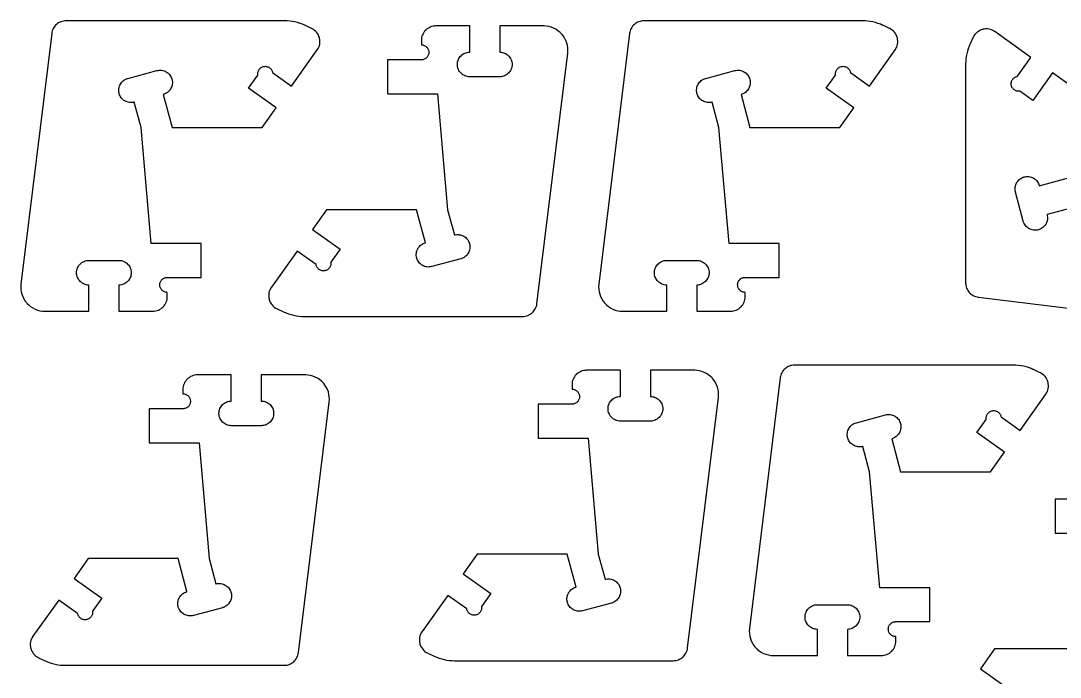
# Model space of a CAD drawing. Extents: x 0 to 472, y 0 to 247.
# Drawn here: x 0 to 214.8, y 110.9 to 246.5 of the extents above; entities that cross this region are included whole.
import ezdxf

# ---------------------------------------------------------------- set-up
doc = ezdxf.new("R2010")
doc.units = 0
doc.layers.get('0').update_dxf_attribs({"linetype": 'CONTINUOUS'})

msp = doc.modelspace()

# ---------------------------------------------------------------- linework, layer by layer
at = {"color": 0}
for points in [[(24.8425, 224.461), (23.4449, 229.676), (23.3818, 229.66), (23.1896, 229.622), (22.935, 229.593), (22.6826, 229.592), (22.4342, 229.614), (22.1911, 229.66), (21.9549, 229.728), (21.7274, 229.819), (21.5099, 229.932), (21.3039, 230.064), (21.1114, 230.215), (20.9335, 230.385), (20.7721, 230.572), (20.6288, 230.776), (20.5047, 230.997), (20.4019, 231.232), (20.3386, 231.417), (20.3217, 231.479), (20.3049, 231.543), (20.2669, 231.735), (20.2387, 231.989), (20.2361, 232.242), (20.2583, 232.49), (20.3043, 232.733), (20.3733, 232.969), (20.4643, 233.197), (20.5764, 233.415), (20.7088, 233.621), (20.8604, 233.813), (21.0304, 233.99), (21.2179, 234.153), (21.4221, 234.296), (21.6418, 234.419), (21.8764, 234.522), (22.0618, 234.586), (22.1249, 234.603), (28.1136, 236.207), (28.1744, 236.224), (28.3603, 236.261), (28.6092, 236.289), (28.8585, 236.293), (29.1064, 236.272), (29.3513, 236.228), (29.591, 236.16), (29.824, 236.068), (29.994, 235.985), (30.0486, 235.953), (30.1031, 235.921), (30.2606, 235.815), (30.4567, 235.66), (30.6357, 235.486), (30.7967, 235.297), (30.9382, 235.092), (31.0596, 234.875), (31.1594, 234.644), (31.2204, 234.465), (31.2367, 234.404), (31.2529, 234.343), (31.2899, 234.158), (31.3182, 233.908), (31.3222, 233.66), (31.3018, 233.411), (31.2572, 233.167), (31.189, 232.926), (31.0971, 232.694), (31.0133, 232.524), (30.9819, 232.469), (30.9504, 232.415), (30.845, 232.257), (30.6892, 232.061), (30.5157, 231.882), (30.3258, 231.721), (30.1214, 231.579), (29.9035, 231.458), (29.6738, 231.358), (29.4943, 231.297), (29.4335, 231.282), (31.2611, 224.461), (49.8425, 224.461), (52.746, 228.531), (47.0472, 232.596), (48.9682, 235.289), (48.9615, 235.328), (48.9499, 235.447), (48.9476, 235.603), (48.9608, 235.756), (48.9886, 235.904), (49.0307, 236.049), (49.0861, 236.188), (49.1544, 236.319), (49.235, 236.444), (49.3271, 236.563), (49.43, 236.669), (49.5432, 236.767), (49.6661, 236.854), (49.7979, 236.929), (49.9382, 236.992), (50.0861, 237.04), (50.2019, 237.067), (50.2411, 237.074), (50.2801, 237.081), (50.3986, 237.092), (50.5543, 237.094), (50.7071, 237.081), (50.8561, 237.053), (51.0006, 237.011), (51.1394, 236.956), (51.2718, 236.888), (51.3969, 236.807), (51.5138, 236.715), (51.6215, 236.612), (51.7192, 236.499), (51.8058, 236.376), (51.8808, 236.244), (51.9429, 236.104), (51.9915, 235.956), (52.019, 235.84), (52.0256, 235.801), (55.9399, 233.008), (61.261, 240.469), (61.3092, 240.536), (61.4386, 240.75), (61.5829, 241.046), (61.6935, 241.353), (61.7696, 241.671), (61.8108, 241.994), (61.8167, 242.322), (61.7864, 242.65), (61.7408, 242.894), (61.7197, 242.975), (61.6986, 243.054), (61.6175, 243.29), (61.4824, 243.59), (61.3163, 243.872), (61.121, 244.135), (60.8985, 244.374), (60.6506, 244.586), (60.3793, 244.774), (60.1617, 244.894), (60.0865, 244.929), (58.725, 245.565), (58.6011, 245.622), (58.2232, 245.782), (57.7115, 245.971), (57.1911, 246.132), (56.6631, 246.265), (56.1286, 246.368), (55.589, 246.442), (55.0453, 246.486), (54.6354, 246.501), (54.4987, 246.501), (9.36979, 246.501), (9.29949, 246.501), (9.0886, 246.489), (8.81429, 246.45), (8.54807, 246.388), (8.29113, 246.301), (8.04482, 246.193), (7.81033, 246.065), (7.58892, 245.917), (7.38189, 245.749), (7.19043, 245.564), (7.01585, 245.362), (6.85932, 245.144), (6.72217, 244.914), (6.60563, 244.669), (6.5109, 244.412), (6.43935, 244.144), (6.40067, 243.938), (6.39214, 243.867), (0.03727, 192.111), (0.021, 191.979), (0.00054, 191.578), (0.02045, 191.049), (0.0957, 190.528), (0.22488, 190.019), (0.40674, 189.526), (0.63997, 189.054), (0.92323, 188.607), (1.16688, 188.289), (1.25521, 188.189), (1.34348, 188.089), (1.62983, 187.808), (2.03928, 187.472), (2.47949, 187.183), (2.9464, 186.943), (3.43593, 186.753), (3.94407, 186.614), (4.46679, 186.531), (4.86669, 186.501), (5, 186.501), (14.0735, 186.501), (14.0735, 191.901), (14.0083, 191.901), (13.8128, 191.915), (13.5596, 191.953), (13.3152, 192.017), (13.0809, 192.101), (12.858, 192.21), (12.6477, 192.337), (12.4514, 192.483), (12.2703, 192.649), (12.1057, 192.829), (11.959, 193.026), (11.8312, 193.236), (11.7238, 193.458), (11.6381, 193.693), (11.5753, 193.938), (11.5366, 194.19), (11.5235, 194.386), (11.5235, 194.451), (11.5235, 194.517), (11.5366, 194.712), (11.5753, 194.965), (11.6381, 195.21), (11.7238, 195.444), (11.8312, 195.667), (11.959, 195.878), (12.1057, 196.074), (12.2703, 196.254), (12.4514, 196.419), (12.6477, 196.567), (12.858, 196.694), (13.0809, 196.801), (13.3152, 196.888), (13.5596, 196.95), (13.8128, 196.989), (14.0083, 197.001), (14.0735, 197.001), (20.2735, 197.001), (20.3386, 197.001), (20.5342, 196.989), (20.7874, 196.95), (21.0318, 196.888), (21.2661, 196.801), (21.489, 196.694), (21.6992, 196.567), (21.8956, 196.419), (22.0767, 196.254), (22.2413, 196.074), (22.3879, 195.878), (22.5157, 195.667), (22.6231, 195.444), (22.7089, 195.21), (22.7717, 194.965), (22.8103, 194.712), (22.8235, 194.517), (22.8235, 194.451), (22.8235, 194.386), (22.8103, 194.19), (22.7717, 193.938), (22.7089, 193.693), (22.6231, 193.458), (22.5157, 193.236), (22.3879, 193.026), (22.2413, 192.829), (22.0767, 192.649), (21.8956, 192.483), (21.6992, 192.337), (21.489, 192.21), (21.2661, 192.101), (21.0318, 192.017), (20.7874, 191.953), (20.5342, 191.915), (20.3386, 191.901), (20.2735, 191.901), (20.2735, 186.501), (27.2736, 186.501), (27.3476, 186.501), (27.57, 186.517), (27.8615, 186.56), (28.146, 186.631), (28.4215, 186.731), (28.6862, 186.856), (28.9379, 187.006), (29.1749, 187.181), (29.3425, 187.328), (29.3949, 187.381), (29.4472, 187.432), (29.5942, 187.6), (29.7694, 187.837), (29.9201, 188.089), (30.0451, 188.354), (30.1439, 188.629), (30.2153, 188.914), (30.2589, 189.206), (30.2736, 189.428), (30.2736, 189.501), (30.2736, 190.401), (30.2339, 190.401), (30.115, 190.41), (29.9611, 190.433), (29.8126, 190.471), (29.6701, 190.524), (29.5347, 190.589), (29.4069, 190.667), (29.2875, 190.756), (29.1775, 190.856), (29.0774, 190.965), (28.9882, 191.085), (28.9106, 191.212), (28.8453, 191.349), (28.7932, 191.49), (28.755, 191.639), (28.7315, 191.793), (28.7235, 191.913), (28.7235, 191.951), (28.7235, 191.992), (28.7315, 192.11), (28.755, 192.264), (28.7932, 192.413), (28.8453, 192.556), (28.9106, 192.69), (28.9882, 192.818), (29.0774, 192.938), (29.1775, 193.047), (29.2875, 193.147), (29.4069, 193.237), (29.5347, 193.314), (29.6701, 193.379), (29.8126, 193.432), (29.9611, 193.469), (30.115, 193.493), (30.2339, 193.501), (30.2736, 193.501), (37.2736, 193.501), (37.2736, 200.501), (26.9386, 200.501), (24.8425, 224.461)], [(88.1971, 207.468), (89.5947, 202.253), (89.6576, 202.269), (89.85, 202.307), (90.1044, 202.336), (90.3568, 202.337), (90.6053, 202.315), (90.8485, 202.269), (91.0846, 202.201), (91.3122, 202.11), (91.5297, 201.997), (91.7356, 201.865), (91.9281, 201.714), (92.106, 201.544), (92.2674, 201.356), (92.4108, 201.153), (92.5347, 200.932), (92.6376, 200.697), (92.701, 200.513), (92.7178, 200.45), (92.7346, 200.386), (92.7726, 200.194), (92.8008, 199.939), (92.8033, 199.688), (92.7811, 199.439), (92.7351, 199.196), (92.6661, 198.96), (92.5751, 198.732), (92.4631, 198.514), (92.3307, 198.308), (92.179, 198.115), (92.009, 197.938), (91.8215, 197.776), (91.6175, 197.633), (91.3976, 197.51), (91.1631, 197.407), (90.9776, 197.343), (90.9147, 197.326), (84.926, 195.722), (84.8651, 195.706), (84.6793, 195.668), (84.4303, 195.64), (84.1811, 195.636), (83.9331, 195.657), (83.6883, 195.701), (83.4485, 195.769), (83.2154, 195.861), (83.0454, 195.944), (82.991, 195.976), (82.9364, 196.008), (82.7789, 196.112), (82.5828, 196.269), (82.4037, 196.443), (82.2429, 196.632), (82.1013, 196.837), (81.9799, 197.054), (81.8801, 197.285), (81.8192, 197.464), (81.8028, 197.525), (81.7865, 197.586), (81.7496, 197.771), (81.7213, 198.021), (81.7174, 198.269), (81.7378, 198.518), (81.7822, 198.763), (81.8504, 199.003), (81.9424, 199.235), (82.0261, 199.406), (82.0575, 199.46), (82.089, 199.514), (82.1944, 199.672), (82.3503, 199.868), (82.5238, 200.047), (82.7136, 200.208), (82.9181, 200.35), (83.136, 200.471), (83.3657, 200.571), (83.5451, 200.632), (83.606, 200.647), (81.7783, 207.468), (63.1971, 207.468), (60.2935, 203.397), (65.9924, 199.333), (64.0714, 196.64), (64.0779, 196.601), (64.0896, 196.482), (64.0918, 196.326), (64.0787, 196.174), (64.0508, 196.025), (64.0087, 195.881), (63.9533, 195.742), (63.885, 195.61), (63.8046, 195.483), (63.7125, 195.367), (63.6094, 195.26), (63.4963, 195.161), (63.3735, 195.075), (63.2415, 195), (63.1014, 194.938), (62.9535, 194.889), (62.8375, 194.862), (62.7985, 194.856), (62.7594, 194.849), (62.6408, 194.837), (62.4851, 194.835), (62.3324, 194.849), (62.1833, 194.876), (62.0389, 194.918), (61.9, 194.974), (61.7676, 195.042), (61.6425, 195.122), (61.5257, 195.214), (61.4181, 195.317), (61.3203, 195.431), (61.2336, 195.553), (61.1588, 195.685), (61.0965, 195.825), (61.0479, 195.974), (61.0204, 196.089), (61.0139, 196.128), (57.0997, 198.921), (51.7785, 191.46), (51.7304, 191.393), (51.6008, 191.179), (51.4565, 190.883), (51.346, 190.576), (51.2699, 190.258), (51.2286, 189.935), (51.2229, 189.607), (51.2531, 189.279), (51.2986, 189.035), (51.3197, 188.954), (51.3408, 188.874), (51.4219, 188.639), (51.5571, 188.339), (51.7232, 188.057), (51.9185, 187.794), (52.1411, 187.556), (52.3889, 187.343), (52.6601, 187.156), (52.8778, 187.035), (52.9531, 186.999), (54.3146, 186.364), (54.4385, 186.307), (54.8163, 186.147), (55.3279, 185.957), (55.8483, 185.797), (56.3764, 185.664), (56.9108, 185.561), (57.4506, 185.487), (57.9942, 185.443), (58.4042, 185.428), (58.5408, 185.428), (103.67, 185.428), (103.74, 185.428), (103.951, 185.44), (104.225, 185.479), (104.491, 185.542), (104.748, 185.628), (104.995, 185.736), (105.229, 185.864), (105.451, 186.013), (105.658, 186.181), (105.849, 186.365), (106.024, 186.567), (106.18, 186.785), (106.317, 187.015), (106.434, 187.26), (106.528, 187.517), (106.6, 187.785), (106.639, 187.992), (106.647, 188.061), (113.002, 239.818), (113.018, 239.95), (113.039, 240.351), (113.019, 240.881), (112.944, 241.401), (112.815, 241.91), (112.633, 242.403), (112.4, 242.875), (112.116, 243.322), (111.872, 243.64), (111.784, 243.74), (111.696, 243.84), (111.41, 244.121), (111, 244.457), (110.56, 244.746), (110.093, 244.986), (109.604, 245.176), (109.095, 245.315), (108.573, 245.399), (108.173, 245.428), (108.039, 245.428), (98.966, 245.428), (98.966, 240.028), (99.0313, 240.028), (99.2267, 240.014), (99.4799, 239.976), (99.7243, 239.912), (99.9586, 239.828), (100.182, 239.719), (100.392, 239.592), (100.588, 239.446), (100.769, 239.281), (100.934, 239.1), (101.081, 238.903), (101.208, 238.693), (101.316, 238.469), (101.401, 238.236), (101.464, 237.992), (101.503, 237.739), (101.516, 237.543), (101.516, 237.478), (101.516, 237.412), (101.503, 237.217), (101.464, 236.964), (101.401, 236.719), (101.316, 236.485), (101.208, 236.263), (101.081, 236.051), (100.934, 235.856), (100.769, 235.675), (100.588, 235.51), (100.392, 235.362), (100.182, 235.235), (99.9586, 235.128), (99.7243, 235.042), (99.4799, 234.979), (99.2267, 234.94), (99.0313, 234.928), (98.966, 234.928), (92.766, 234.928), (92.7008, 234.928), (92.5053, 234.94), (92.2521, 234.979), (92.0076, 235.042), (91.7735, 235.128), (91.5506, 235.235), (91.3403, 235.362), (91.1439, 235.51), (90.9629, 235.675), (90.7983, 235.856), (90.6515, 236.051), (90.5238, 236.263), (90.4164, 236.485), (90.3307, 236.719), (90.2678, 236.964), (90.2292, 237.217), (90.216, 237.412), (90.216, 237.478), (90.216, 237.543), (90.2292, 237.739), (90.2678, 237.992), (90.3307, 238.236), (90.4164, 238.469), (90.5238, 238.693), (90.6515, 238.903), (90.7983, 239.1), (90.9629, 239.281), (91.1439, 239.446), (91.3403, 239.592), (91.5506, 239.719), (91.7735, 239.828), (92.0076, 239.912), (92.2521, 239.976), (92.5053, 240.014), (92.7008, 240.028), (92.766, 240.028), (92.766, 245.428), (85.766, 245.428), (85.6918, 245.428), (85.4694, 245.412), (85.1781, 245.369), (84.8935, 245.297), (84.6179, 245.199), (84.3533, 245.074), (84.1015, 244.924), (83.8647, 244.749), (83.6971, 244.601), (83.6447, 244.549), (83.5922, 244.496), (83.4454, 244.329), (83.27, 244.092), (83.1194, 243.84), (82.9943, 243.575), (82.8957, 243.3), (82.8242, 243.015), (82.7807, 242.724), (82.766, 242.501), (82.766, 242.428), (82.766, 241.528), (82.8056, 241.528), (82.9244, 241.519), (83.0783, 241.496), (83.2269, 241.458), (83.3693, 241.406), (83.5049, 241.34), (83.6326, 241.263), (83.7519, 241.174), (83.8621, 241.074), (83.9621, 240.964), (84.0512, 240.844), (84.1289, 240.717), (84.1942, 240.581), (84.2463, 240.439), (84.2844, 240.29), (84.3081, 240.136), (84.316, 240.017), (84.316, 239.978), (84.316, 239.938), (84.3081, 239.819), (84.2844, 239.665), (84.2463, 239.517), (84.1942, 239.374), (84.1289, 239.239), (84.0512, 239.111), (83.9621, 238.992), (83.8621, 238.882), (83.7519, 238.782), (83.6326, 238.692), (83.5049, 238.615), (83.3693, 238.55), (83.2269, 238.497), (83.0783, 238.458), (82.9244, 238.436), (82.8056, 238.428), (82.766, 238.428), (75.766, 238.428), (75.766, 231.428), (86.101, 231.428), (88.1971, 207.468)], [(144.24, 224.461), (142.842, 229.676), (142.779, 229.66), (142.587, 229.622), (142.332, 229.593), (142.081, 229.592), (141.832, 229.614), (141.589, 229.66), (141.353, 229.728), (141.125, 229.819), (140.907, 229.932), (140.701, 230.064), (140.508, 230.215), (140.331, 230.385), (140.169, 230.572), (140.026, 230.776), (139.903, 230.997), (139.8, 231.232), (139.736, 231.417), (139.719, 231.479), (139.703, 231.543), (139.664, 231.735), (139.636, 231.989), (139.633, 232.242), (139.656, 232.49), (139.701, 232.733), (139.771, 232.969), (139.862, 233.197), (139.974, 233.415), (140.107, 233.621), (140.258, 233.813), (140.428, 233.99), (140.615, 234.153), (140.819, 234.296), (141.039, 234.419), (141.274, 234.522), (141.46, 234.586), (141.522, 234.603), (147.511, 236.207), (147.572, 236.224), (147.758, 236.261), (148.007, 236.289), (148.256, 236.293), (148.504, 236.272), (148.749, 236.228), (148.989, 236.16), (149.222, 236.068), (149.392, 235.985), (149.446, 235.953), (149.5, 235.921), (149.658, 235.815), (149.854, 235.66), (150.033, 235.486), (150.194, 235.297), (150.336, 235.092), (150.457, 234.875), (150.557, 234.644), (150.618, 234.465), (150.635, 234.404), (150.65, 234.343), (150.688, 234.158), (150.715, 233.908), (150.719, 233.66), (150.699, 233.411), (150.654, 233.167), (150.586, 232.926), (150.494, 232.694), (150.411, 232.524), (150.379, 232.469), (150.349, 232.415), (150.243, 232.257), (150.086, 232.061), (149.914, 231.882), (149.724, 231.721), (149.519, 231.579), (149.301, 231.458), (149.071, 231.358), (148.892, 231.297), (148.831, 231.282), (150.658, 224.461), (169.24, 224.461), (172.143, 228.531), (166.444, 232.596), (168.365, 235.289), (168.36, 235.328), (168.347, 235.447), (168.346, 235.603), (168.358, 235.756), (168.386, 235.904), (168.428, 236.049), (168.483, 236.188), (168.551, 236.319), (168.632, 236.444), (168.725, 236.563), (168.828, 236.669), (168.94, 236.767), (169.064, 236.854), (169.196, 236.929), (169.336, 236.992), (169.483, 237.04), (169.6, 237.067), (169.639, 237.074), (169.678, 237.081), (169.796, 237.092), (169.951, 237.094), (170.104, 237.081), (170.254, 237.053), (170.399, 237.011), (170.538, 236.956), (170.669, 236.888), (170.794, 236.807), (170.911, 236.715), (171.019, 236.612), (171.117, 236.499), (171.203, 236.376), (171.278, 236.244), (171.34, 236.104), (171.389, 235.956), (171.417, 235.84), (171.424, 235.801), (175.337, 233.008), (180.658, 240.469), (180.707, 240.536), (180.836, 240.75), (180.981, 241.046), (181.092, 241.353), (181.167, 241.671), (181.208, 241.994), (181.214, 242.322), (181.183, 242.65), (181.139, 242.894), (181.117, 242.975), (181.096, 243.054), (181.015, 243.29), (180.881, 243.59), (180.714, 243.872), (180.518, 244.135), (180.296, 244.374), (180.049, 244.586), (179.776, 244.774), (179.56, 244.894), (179.485, 244.929), (178.122, 245.565), (177.999, 245.622), (177.621, 245.782), (177.11, 245.971), (176.589, 246.132), (176.061, 246.265), (175.526, 246.368), (174.986, 246.442), (174.443, 246.486), (174.033, 246.501), (173.896, 246.501), (128.767, 246.501), (128.697, 246.501), (128.486, 246.489), (128.212, 246.45), (127.946, 246.388), (127.689, 246.301), (127.442, 246.193), (127.208, 246.065), (126.987, 245.917), (126.779, 245.749), (126.588, 245.564), (126.413, 245.362), (126.257, 245.144), (126.12, 244.914), (126.003, 244.669), (125.908, 244.412), (125.837, 244.144), (125.798, 243.938), (125.79, 243.867), (119.435, 192.111), (119.418, 191.979), (119.398, 191.578), (119.418, 191.049), (119.493, 190.528), (119.622, 190.019), (119.804, 189.526), (120.038, 189.054), (120.321, 188.607), (120.564, 188.289), (120.653, 188.189), (120.741, 188.089), (121.027, 187.808), (121.437, 187.472), (121.877, 187.183), (122.344, 186.943), (122.833, 186.753), (123.342, 186.614), (123.864, 186.531), (124.264, 186.501), (124.398, 186.501), (133.471, 186.501), (133.471, 191.901), (133.406, 191.901), (133.21, 191.915), (132.957, 191.953), (132.713, 192.017), (132.478, 192.101), (132.256, 192.21), (132.045, 192.337), (131.849, 192.483), (131.668, 192.649), (131.503, 192.829), (131.357, 193.026), (131.229, 193.236), (131.121, 193.458), (131.036, 193.693), (130.973, 193.938), (130.934, 194.19), (130.921, 194.386), (130.921, 194.451), (130.921, 194.517), (130.934, 194.712), (130.973, 194.965), (131.036, 195.21), (131.121, 195.444), (131.229, 195.667), (131.357, 195.878), (131.503, 196.074), (131.668, 196.254), (131.849, 196.419), (132.045, 196.567), (132.256, 196.694), (132.478, 196.801), (132.713, 196.888), (132.957, 196.95), (133.21, 196.989), (133.406, 197.001), (133.471, 197.001), (139.671, 197.001), (139.736, 197.001), (139.932, 196.989), (140.185, 196.95), (140.429, 196.888), (140.664, 196.801), (140.886, 196.694), (141.097, 196.567), (141.293, 196.419), (141.474, 196.254), (141.639, 196.074), (141.786, 195.878), (141.914, 195.667), (142.021, 195.444), (142.107, 195.21), (142.169, 194.965), (142.208, 194.712), (142.221, 194.517), (142.221, 194.451), (142.221, 194.386), (142.208, 194.19), (142.169, 193.938), (142.107, 193.693), (142.021, 193.458), (141.914, 193.236), (141.786, 193.026), (141.639, 192.829), (141.474, 192.649), (141.293, 192.483), (141.097, 192.337), (140.886, 192.21), (140.664, 192.101), (140.429, 192.017), (140.185, 191.953), (139.932, 191.915), (139.736, 191.901), (139.671, 191.901), (139.671, 186.501), (146.671, 186.501), (146.746, 186.501), (146.968, 186.517), (147.258, 186.56), (147.543, 186.631), (147.819, 186.731), (148.083, 186.856), (148.336, 187.006), (148.572, 187.181), (148.74, 187.328), (148.793, 187.381), (148.844, 187.432), (148.992, 187.6), (149.167, 187.837), (149.318, 188.089), (149.443, 188.354), (149.542, 188.629), (149.612, 188.914), (149.657, 189.206), (149.671, 189.428), (149.671, 189.501), (149.671, 190.401), (149.632, 190.401), (149.513, 190.41), (149.358, 190.433), (149.21, 190.471), (149.068, 190.524), (148.932, 190.589), (148.804, 190.667), (148.685, 190.756), (148.575, 190.856), (148.475, 190.965), (148.386, 191.085), (148.308, 191.212), (148.243, 191.349), (148.19, 191.49), (148.153, 191.639), (148.129, 191.793), (148.121, 191.913), (148.121, 191.951), (148.121, 191.992), (148.129, 192.11), (148.153, 192.264), (148.19, 192.413), (148.243, 192.556), (148.308, 192.69), (148.386, 192.818), (148.475, 192.938), (148.575, 193.047), (148.685, 193.147), (148.804, 193.237), (148.932, 193.314), (149.068, 193.379), (149.21, 193.432), (149.358, 193.469), (149.513, 193.493), (149.632, 193.501), (149.671, 193.501), (156.671, 193.501), (156.671, 200.501), (146.336, 200.501), (144.24, 224.461)], [(119.329, 136.339), (120.727, 131.123), (120.789, 131.14), (120.982, 131.178), (121.236, 131.206), (121.489, 131.209), (121.737, 131.187), (121.98, 131.14), (122.216, 131.072), (122.444, 130.981), (122.662, 130.868), (122.867, 130.736), (123.06, 130.584), (123.238, 130.414), (123.399, 130.227), (123.543, 130.023), (123.667, 129.803), (123.769, 129.568), (123.833, 129.383), (123.85, 129.32), (123.867, 129.257), (123.904, 129.065), (123.933, 128.81), (123.935, 128.558), (123.913, 128.309), (123.867, 128.066), (123.798, 127.83), (123.707, 127.602), (123.595, 127.385), (123.462, 127.179), (123.311, 126.987), (123.141, 126.809), (122.953, 126.647), (122.749, 126.504), (122.53, 126.38), (122.295, 126.277), (122.109, 126.214), (122.047, 126.197), (116.058, 124.592), (115.997, 124.576), (115.811, 124.539), (115.562, 124.511), (115.313, 124.507), (115.065, 124.527), (114.82, 124.572), (114.58, 124.64), (114.347, 124.732), (114.177, 124.815), (114.123, 124.847), (114.068, 124.878), (113.911, 124.984), (113.715, 125.14), (113.536, 125.313), (113.375, 125.503), (113.233, 125.708), (113.112, 125.925), (113.012, 126.155), (112.951, 126.335), (112.935, 126.395), (112.918, 126.456), (112.881, 126.642), (112.853, 126.891), (112.849, 127.14), (112.87, 127.388), (112.914, 127.633), (112.982, 127.873), (113.074, 128.106), (113.158, 128.276), (113.189, 128.33), (113.221, 128.385), (113.326, 128.542), (113.482, 128.738), (113.656, 128.917), (113.846, 129.078), (114.05, 129.22), (114.268, 129.341), (114.498, 129.441), (114.677, 129.502), (114.738, 129.518), (112.91, 136.339), (94.3289, 136.339), (91.4254, 132.269), (97.1242, 128.204), (95.2032, 125.511), (95.2097, 125.472), (95.2215, 125.353), (95.2237, 125.197), (95.2106, 125.044), (95.1826, 124.895), (95.1407, 124.751), (95.0851, 124.612), (95.0168, 124.48), (94.9364, 124.355), (94.8443, 124.238), (94.7414, 124.13), (94.6282, 124.032), (94.5053, 123.946), (94.3735, 123.871), (94.2332, 123.809), (94.0853, 123.76), (93.9694, 123.733), (93.9303, 123.726), (93.8912, 123.719), (93.7726, 123.708), (93.6171, 123.706), (93.4642, 123.719), (93.3151, 123.747), (93.1707, 123.789), (93.0319, 123.844), (92.8994, 123.912), (92.7744, 123.993), (92.6575, 124.085), (92.5499, 124.188), (92.4522, 124.301), (92.3654, 124.424), (92.2906, 124.556), (92.2283, 124.696), (92.1799, 124.844), (92.1522, 124.96), (92.1458, 124.999), (88.2315, 127.791), (82.9104, 120.331), (82.8622, 120.263), (82.7328, 120.05), (82.5883, 119.754), (82.4779, 119.447), (82.4018, 119.129), (82.3606, 118.805), (82.3547, 118.478), (82.3849, 118.15), (82.4306, 117.905), (82.4517, 117.825), (82.4728, 117.745), (82.5538, 117.509), (82.6889, 117.209), (82.8551, 116.927), (83.0504, 116.666), (83.2729, 116.427), (83.5207, 116.213), (83.7919, 116.027), (84.0097, 115.905), (84.0849, 115.87), (85.4464, 115.235), (85.5703, 115.177), (85.9481, 115.018), (86.4597, 114.828), (86.9801, 114.667), (87.5082, 114.535), (88.0426, 114.432), (88.5824, 114.358), (89.126, 114.313), (89.536, 114.298), (89.6726, 114.298), (134.802, 114.298), (134.872, 114.298), (135.083, 114.311), (135.357, 114.35), (135.623, 114.412), (135.88, 114.498), (136.127, 114.606), (136.361, 114.735), (136.582, 114.884), (136.789, 115.051), (136.981, 115.236), (137.156, 115.438), (137.312, 115.655), (137.449, 115.886), (137.566, 116.131), (137.66, 116.387), (137.732, 116.655), (137.771, 116.863), (137.779, 116.932), (144.135, 168.689), (144.15, 168.821), (144.171, 169.221), (144.151, 169.75), (144.075, 170.272), (143.946, 170.781), (143.765, 171.274), (143.532, 171.746), (143.249, 172.193), (143.004, 172.511), (142.917, 172.611), (142.828, 172.711), (142.542, 172.992), (142.132, 173.328), (141.692, 173.617), (141.225, 173.857), (140.735, 174.047), (140.228, 174.186), (139.704, 174.269), (139.304, 174.299), (139.171, 174.299), (130.098, 174.299), (130.098, 168.899), (130.163, 168.899), (130.359, 168.885), (130.612, 168.846), (130.856, 168.783), (131.09, 168.697), (131.313, 168.59), (131.524, 168.462), (131.72, 168.315), (131.901, 168.151), (132.066, 167.971), (132.212, 167.774), (132.34, 167.564), (132.447, 167.34), (132.533, 167.107), (132.596, 166.862), (132.635, 166.608), (132.648, 166.414), (132.648, 166.349), (132.648, 166.283), (132.635, 166.087), (132.596, 165.835), (132.533, 165.59), (132.447, 165.356), (132.34, 165.133), (132.212, 164.922), (132.066, 164.726), (131.901, 164.544), (131.72, 164.381), (131.524, 164.233), (131.313, 164.106), (131.09, 163.999), (130.856, 163.913), (130.612, 163.85), (130.359, 163.811), (130.163, 163.799), (130.098, 163.799), (123.898, 163.799), (123.833, 163.799), (123.637, 163.811), (123.384, 163.85), (123.14, 163.913), (122.905, 163.999), (122.682, 164.106), (122.472, 164.233), (122.276, 164.381), (122.095, 164.544), (121.93, 164.726), (121.783, 164.922), (121.656, 165.133), (121.548, 165.356), (121.462, 165.59), (121.4, 165.835), (121.361, 166.087), (121.348, 166.283), (121.348, 166.349), (121.348, 166.414), (121.361, 166.608), (121.4, 166.862), (121.462, 167.107), (121.548, 167.34), (121.656, 167.564), (121.783, 167.774), (121.93, 167.971), (122.095, 168.151), (122.276, 168.315), (122.472, 168.462), (122.682, 168.59), (122.905, 168.697), (123.14, 168.783), (123.384, 168.846), (123.637, 168.885), (123.833, 168.899), (123.898, 168.899), (123.898, 174.299), (116.898, 174.299), (116.824, 174.299), (116.601, 174.283), (116.31, 174.24), (116.025, 174.168), (115.75, 174.069), (115.485, 173.944), (115.233, 173.794), (114.997, 173.619), (114.829, 173.472), (114.777, 173.419), (114.724, 173.367), (114.577, 173.2), (114.402, 172.962), (114.251, 172.711), (114.126, 172.446), (114.028, 172.171), (113.956, 171.886), (113.913, 171.594), (113.898, 171.372), (113.898, 171.299), (113.898, 170.399), (113.938, 170.399), (114.056, 170.39), (114.21, 170.367), (114.359, 170.329), (114.501, 170.276), (114.637, 170.211), (114.764, 170.133), (114.884, 170.044), (114.994, 169.944), (115.094, 169.835), (115.183, 169.715), (115.261, 169.587), (115.326, 169.451), (115.378, 169.31), (115.416, 169.161), (115.44, 169.007), (115.448, 168.888), (115.448, 168.849), (115.448, 168.808), (115.44, 168.69), (115.416, 168.536), (115.378, 168.388), (115.326, 168.244), (115.261, 168.11), (115.183, 167.982), (115.094, 167.862), (114.994, 167.753), (114.884, 167.653), (114.764, 167.563), (114.637, 167.485), (114.501, 167.419), (114.359, 167.368), (114.21, 167.329), (114.056, 167.306), (113.938, 167.299), (113.898, 167.299), (106.898, 167.299), (106.898, 160.299), (117.233, 160.299), (119.329, 136.339)], [(175.372, 153.331), (173.974, 158.547), (173.911, 158.531), (173.719, 158.493), (173.464, 158.464), (173.212, 158.461), (172.964, 158.483), (172.721, 158.531), (172.485, 158.599), (172.257, 158.69), (172.039, 158.801), (171.833, 158.935), (171.64, 159.086), (171.462, 159.256), (171.301, 159.443), (171.158, 159.647), (171.035, 159.868), (170.932, 160.101), (170.868, 160.288), (170.851, 160.35), (170.835, 160.414), (170.796, 160.606), (170.768, 160.86), (170.765, 161.112), (170.788, 161.361), (170.833, 161.604), (170.903, 161.84), (170.993, 162.068), (171.106, 162.285), (171.237, 162.492), (171.39, 162.683), (171.56, 162.861), (171.747, 163.024), (171.951, 163.167), (172.171, 163.29), (172.406, 163.393), (172.592, 163.457), (172.654, 163.474), (178.643, 165.078), (178.704, 165.094), (178.89, 165.132), (179.139, 165.16), (179.388, 165.164), (179.636, 165.143), (179.881, 165.099), (180.121, 165.031), (180.353, 164.939), (180.524, 164.856), (180.578, 164.824), (180.632, 164.792), (180.79, 164.686), (180.986, 164.531), (181.165, 164.357), (181.326, 164.168), (181.468, 163.962), (181.589, 163.744), (181.689, 163.515), (181.75, 163.336), (181.767, 163.275), (181.782, 163.214), (181.819, 163.028), (181.847, 162.779), (181.851, 162.531), (181.831, 162.282), (181.786, 162.038), (181.718, 161.797), (181.626, 161.564), (181.543, 161.394), (181.511, 161.34), (181.479, 161.286), (181.375, 161.128), (181.218, 160.932), (181.044, 160.753), (180.856, 160.592), (180.651, 160.45), (180.433, 160.329), (180.203, 160.229), (180.024, 160.168), (179.962, 160.151), (181.79, 153.331), (200.372, 153.331), (203.275, 157.401), (197.576, 161.467), (199.497, 164.16), (199.49, 164.199), (199.479, 164.318), (199.476, 164.474), (199.49, 164.626), (199.518, 164.775), (199.56, 164.919), (199.615, 165.058), (199.683, 165.19), (199.764, 165.315), (199.857, 165.432), (199.96, 165.54), (200.072, 165.638), (200.196, 165.725), (200.328, 165.8), (200.468, 165.862), (200.615, 165.91), (200.732, 165.938), (200.771, 165.944), (200.81, 165.951), (200.928, 165.962), (201.083, 165.965), (201.236, 165.951), (201.386, 165.924), (201.531, 165.882), (201.669, 165.826), (201.801, 165.758), (201.926, 165.678), (202.043, 165.586), (202.151, 165.482), (202.249, 165.369), (202.335, 165.246), (202.41, 165.115), (202.472, 164.975), (202.521, 164.826), (202.549, 164.711), (202.556, 164.671), (206.469, 161.879), (211.79, 169.339), (211.839, 169.407), (211.968, 169.619), (212.112, 169.915), (212.222, 170.224), (212.299, 170.542), (212.34, 170.865), (212.346, 171.192), (212.315, 171.519), (212.271, 171.765), (212.249, 171.846), (212.228, 171.925), (212.147, 172.161), (212.013, 172.461), (211.846, 172.743), (211.65, 173.006), (211.428, 173.243), (211.181, 173.457), (210.908, 173.643), (210.692, 173.765), (210.615, 173.8), (209.254, 174.435), (209.131, 174.493), (208.753, 174.653), (208.242, 174.842), (207.721, 175.003), (207.193, 175.135), (206.658, 175.239), (206.118, 175.313), (205.575, 175.357), (205.165, 175.372), (205.028, 175.372), (159.899, 175.372), (159.829, 175.372), (159.618, 175.36), (159.343, 175.321), (159.078, 175.258), (158.821, 175.172), (158.574, 175.064), (158.34, 174.935), (158.118, 174.786), (157.911, 174.619), (157.719, 174.435), (157.546, 174.232), (157.389, 174.015), (157.251, 173.785), (157.135, 173.54), (157.04, 173.283), (156.969, 173.015), (156.931, 172.808), (156.922, 172.737), (150.567, 120.982), (150.55, 120.849), (150.531, 120.449), (150.55, 119.92), (150.625, 119.399), (150.754, 118.89), (150.936, 118.397), (151.169, 117.925), (151.453, 117.477), (151.696, 117.159), (151.785, 117.059), (151.872, 116.959), (152.16, 116.679), (152.568, 116.343), (153.008, 116.054), (153.476, 115.813), (153.965, 115.623), (154.474, 115.485), (154.996, 115.401), (155.396, 115.372), (155.529, 115.372), (164.603, 115.372), (164.603, 120.772), (164.538, 120.772), (164.342, 120.785), (164.089, 120.824), (163.844, 120.887), (163.61, 120.973), (163.388, 121.08), (163.178, 121.208), (162.981, 121.355), (162.8, 121.519), (162.635, 121.7), (162.489, 121.897), (162.361, 122.107), (162.253, 122.33), (162.168, 122.564), (162.104, 122.808), (162.067, 123.062), (162.053, 123.257), (162.053, 123.322), (162.053, 123.387), (162.067, 123.583), (162.104, 123.836), (162.168, 124.081), (162.253, 124.315), (162.361, 124.538), (162.489, 124.748), (162.635, 124.944), (162.8, 125.125), (162.981, 125.29), (163.178, 125.437), (163.388, 125.564), (163.61, 125.672), (163.844, 125.758), (164.089, 125.82), (164.342, 125.859), (164.538, 125.872), (164.603, 125.872), (170.803, 125.872), (170.868, 125.872), (171.064, 125.859), (171.317, 125.82), (171.561, 125.758), (171.796, 125.672), (172.018, 125.564), (172.229, 125.437), (172.425, 125.29), (172.606, 125.125), (172.771, 124.944), (172.918, 124.748), (173.046, 124.538), (173.153, 124.315), (173.239, 124.081), (173.301, 123.836), (173.34, 123.583), (173.353, 123.387), (173.353, 123.322), (173.353, 123.257), (173.34, 123.062), (173.301, 122.808), (173.239, 122.564), (173.153, 122.33), (173.046, 122.107), (172.918, 121.897), (172.771, 121.7), (172.606, 121.519), (172.425, 121.355), (172.229, 121.208), (172.018, 121.08), (171.796, 120.973), (171.561, 120.887), (171.317, 120.824), (171.064, 120.785), (170.868, 120.772), (170.803, 120.772), (170.803, 115.372), (177.803, 115.372), (177.876, 115.372), (178.1, 115.387), (178.39, 115.43), (178.675, 115.502), (178.951, 115.601), (179.215, 115.726), (179.467, 115.876), (179.704, 116.052), (179.872, 116.198), (179.924, 116.251), (179.976, 116.303), (180.124, 116.471), (180.299, 116.708), (180.45, 116.96), (180.575, 117.224), (180.674, 117.5), (180.744, 117.784), (180.789, 118.076), (180.803, 118.298), (180.803, 118.372), (180.803, 119.272), (180.764, 119.272), (180.644, 119.28), (180.49, 119.304), (180.342, 119.342), (180.2, 119.394), (180.064, 119.459), (179.936, 119.537), (179.817, 119.626), (179.707, 119.726), (179.607, 119.836), (179.518, 119.956), (179.44, 120.083), (179.375, 120.219), (179.322, 120.361), (179.285, 120.51), (179.261, 120.664), (179.253, 120.783), (179.253, 120.822), (179.253, 120.862), (179.261, 120.981), (179.285, 121.135), (179.322, 121.283), (179.375, 121.426), (179.44, 121.561), (179.518, 121.689), (179.607, 121.808), (179.707, 121.918), (179.817, 122.018), (179.936, 122.108), (180.064, 122.185), (180.2, 122.25), (180.342, 122.303), (180.49, 122.341), (180.644, 122.364), (180.764, 122.372), (180.803, 122.372), (187.803, 122.372), (187.803, 129.372), (177.468, 129.372), (175.372, 153.331)], [(38.9306, 135.387), (40.3282, 130.171), (40.3911, 130.188), (40.5835, 130.226), (40.8381, 130.254), (41.0903, 130.257), (41.3387, 130.234), (41.5819, 130.188), (41.8181, 130.119), (42.0457, 130.028), (42.2632, 129.916), (42.469, 129.784), (42.6617, 129.632), (42.8394, 129.462), (43.0008, 129.275), (43.1443, 129.071), (43.2682, 128.851), (43.3711, 128.616), (43.4344, 128.431), (43.4514, 128.368), (43.4682, 128.305), (43.5061, 128.113), (43.5343, 127.858), (43.5368, 127.606), (43.5146, 127.357), (43.4686, 127.114), (43.3996, 126.878), (43.3086, 126.651), (43.1965, 126.433), (43.0643, 126.227), (42.9126, 126.034), (42.7425, 125.857), (42.555, 125.695), (42.351, 125.552), (42.1312, 125.428), (41.8965, 125.325), (41.7111, 125.262), (41.6482, 125.245), (35.6594, 123.64), (35.5986, 123.624), (35.4128, 123.587), (35.1639, 123.559), (34.9146, 123.555), (34.6667, 123.575), (34.4218, 123.62), (34.1821, 123.688), (33.9489, 123.78), (33.779, 123.863), (33.7244, 123.895), (33.6699, 123.926), (33.5124, 124.032), (33.3163, 124.188), (33.1372, 124.361), (32.9764, 124.551), (32.8347, 124.755), (32.7135, 124.973), (32.6136, 125.203), (32.5526, 125.383), (32.5364, 125.443), (32.52, 125.504), (32.4832, 125.69), (32.4547, 125.939), (32.4508, 126.188), (32.4712, 126.436), (32.5157, 126.681), (32.584, 126.921), (32.6758, 127.154), (32.7596, 127.324), (32.7911, 127.378), (32.8225, 127.433), (32.9279, 127.59), (33.0838, 127.786), (33.2574, 127.965), (33.4471, 128.126), (33.6515, 128.268), (33.8694, 128.389), (34.0992, 128.489), (34.2786, 128.55), (34.3394, 128.566), (32.5119, 135.387), (13.9306, 135.387), (11.027, 131.317), (16.7258, 127.252), (14.8049, 124.558), (14.8114, 124.519), (14.8232, 124.401), (14.8254, 124.245), (14.8122, 124.092), (14.7843, 123.943), (14.7424, 123.799), (14.6868, 123.66), (14.6185, 123.528), (14.5381, 123.403), (14.446, 123.286), (14.3431, 123.178), (14.2297, 123.08), (14.1069, 122.994), (13.9751, 122.919), (13.8348, 122.857), (13.687, 122.808), (13.5711, 122.781), (13.532, 122.774), (13.4929, 122.767), (13.3743, 122.756), (13.2187, 122.753), (13.0659, 122.767), (12.9168, 122.794), (12.7724, 122.837), (12.6335, 122.892), (12.5011, 122.96), (12.376, 123.041), (12.2592, 123.133), (12.1515, 123.236), (12.0538, 123.349), (11.9671, 123.472), (11.8922, 123.604), (11.83, 123.744), (11.7814, 123.892), (11.7539, 124.008), (11.7474, 124.047), (7.83317, 126.839), (2.51204, 119.379), (2.46386, 119.311), (2.33436, 119.098), (2.19006, 118.802), (2.07954, 118.494), (2.00342, 118.177), (1.96212, 117.853), (1.95637, 117.526), (1.98654, 117.198), (2.03213, 116.953), (2.05322, 116.873), (2.07433, 116.793), (2.15539, 116.557), (2.29053, 116.257), (2.45671, 115.975), (2.65201, 115.713), (2.87457, 115.475), (3.1224, 115.261), (3.39367, 115.075), (3.61133, 114.953), (3.68653, 114.918), (5.04812, 114.283), (5.17193, 114.225), (5.54975, 114.066), (6.06142, 113.876), (6.58182, 113.715), (7.10986, 113.583), (7.64432, 113.48), (8.18403, 113.406), (8.72771, 113.361), (9.13764, 113.346), (9.27431, 113.346), (54.4033, 113.346), (54.4735, 113.346), (54.6844, 113.359), (54.9588, 113.398), (55.225, 113.46), (55.4819, 113.546), (55.7282, 113.654), (55.9626, 113.783), (56.184, 113.932), (56.3911, 114.099), (56.5825, 114.284), (56.7572, 114.486), (56.9136, 114.703), (57.0508, 114.934), (57.1674, 115.179), (57.2621, 115.435), (57.3336, 115.703), (57.3724, 115.911), (57.381, 115.98), (63.7358, 167.736), (63.7519, 167.869), (63.7725, 168.269), (63.7525, 168.799), (63.6774, 169.319), (63.5481, 169.829), (63.3663, 170.322), (63.1331, 170.793), (62.8497, 171.242), (62.6061, 171.56), (62.5178, 171.66), (62.4294, 171.76), (62.1431, 172.04), (61.7338, 172.375), (61.2935, 172.664), (60.8267, 172.906), (60.3371, 173.096), (59.8289, 173.233), (59.3062, 173.318), (58.9063, 173.346), (58.7731, 173.346), (49.6996, 173.346), (49.6996, 167.946), (49.7647, 167.946), (49.9603, 167.933), (50.2135, 167.894), (50.4578, 167.832), (50.6921, 167.746), (50.915, 167.639), (51.1253, 167.511), (51.3215, 167.364), (51.5026, 167.199), (51.6672, 167.018), (51.814, 166.822), (51.9418, 166.611), (52.0492, 166.389), (52.1349, 166.154), (52.1978, 165.91), (52.2364, 165.657), (52.2496, 165.461), (52.2496, 165.396), (52.2496, 165.331), (52.2364, 165.136), (52.1978, 164.882), (52.1349, 164.638), (52.0492, 164.404), (51.9418, 164.181), (51.814, 163.971), (51.6672, 163.774), (51.5026, 163.593), (51.3215, 163.428), (51.1253, 163.282), (50.915, 163.154), (50.6921, 163.046), (50.4578, 162.961), (50.2135, 162.897), (49.9603, 162.86), (49.7647, 162.846), (49.6996, 162.846), (43.4994, 162.846), (43.4343, 162.846), (43.2387, 162.86), (42.9856, 162.897), (42.7413, 162.961), (42.5069, 163.046), (42.284, 163.154), (42.0738, 163.282), (41.8775, 163.428), (41.6964, 163.593), (41.5318, 163.774), (41.385, 163.971), (41.2572, 164.181), (41.1499, 164.404), (41.0642, 164.638), (41.0013, 164.882), (40.9626, 165.136), (40.9496, 165.331), (40.9496, 165.396), (40.9496, 165.461), (40.9626, 165.657), (41.0013, 165.91), (41.0642, 166.154), (41.1499, 166.389), (41.2572, 166.611), (41.385, 166.822), (41.5318, 167.018), (41.6964, 167.199), (41.8775, 167.364), (42.0738, 167.511), (42.284, 167.639), (42.5069, 167.746), (42.7413, 167.832), (42.9856, 167.894), (43.2387, 167.933), (43.4343, 167.946), (43.4994, 167.946), (43.4994, 173.346), (36.4994, 173.346), (36.4254, 173.346), (36.2029, 173.332), (35.9115, 173.288), (35.6269, 173.217), (35.3514, 173.118), (35.0868, 172.993), (34.8351, 172.842), (34.5982, 172.667), (34.4306, 172.519), (34.3782, 172.468), (34.3258, 172.415), (34.1789, 172.247), (34.0035, 172.011), (33.8529, 171.758), (33.7279, 171.494), (33.6292, 171.218), (33.5576, 170.935), (33.5142, 170.643), (33.4994, 170.421), (33.4994, 170.346), (33.4994, 169.446), (33.5392, 169.446), (33.6581, 169.438), (33.8118, 169.415), (33.9604, 169.376), (34.1028, 169.324), (34.2383, 169.258), (34.3661, 169.182), (34.4854, 169.092), (34.5956, 168.992), (34.6956, 168.882), (34.7847, 168.763), (34.8624, 168.635), (34.9276, 168.5), (34.9799, 168.357), (35.0181, 168.208), (35.0415, 168.054), (35.0496, 167.936), (35.0496, 167.896), (35.0496, 167.857), (35.0415, 167.737), (35.0181, 167.583), (34.9799, 167.435), (34.9276, 167.293), (34.8624, 167.157), (34.7847, 167.029), (34.6956, 166.91), (34.5956, 166.8), (34.4854, 166.7), (34.3661, 166.611), (34.2383, 166.533), (34.1028, 166.468), (33.9604, 166.415), (33.8118, 166.378), (33.6581, 166.354), (33.5392, 166.346), (33.4994, 166.346), (26.4994, 166.346), (26.4994, 159.346), (36.8344, 159.346), (38.9306, 135.387)]]:
    msp.add_lwpolyline(points, close=True, dxfattribs=at)
for points in [[(217.271, 232.847), (213.2, 235.751), (209.135, 230.051), (206.442, 231.972), (206.403, 231.967), (206.285, 231.954), (206.129, 231.953), (205.975, 231.965), (205.826, 231.993), (205.682, 232.036), (205.543, 232.09), (205.411, 232.16), (205.286, 232.24), (205.169, 232.332), (205.061, 232.435), (204.964, 232.549), (204.876, 232.671), (204.801, 232.803), (204.74, 232.943), (204.692, 233.09), (204.664, 233.207), (204.657, 233.246), (204.65, 233.285), (204.639, 233.403), (204.636, 233.56), (204.65, 233.713), (204.678, 233.861), (204.719, 234.006), (204.775, 234.144), (204.843, 234.276), (204.924, 234.401), (205.017, 234.518), (205.119, 234.626), (205.232, 234.724), (205.356, 234.811), (205.487, 234.886), (205.628, 234.947), (205.775, 234.996), (205.892, 235.024), (205.931, 235.031), (208.722, 238.944), (201.263, 244.265), (201.194, 244.314), (200.982, 244.443), (200.686, 244.588), (200.378, 244.699), (200.06, 244.775), (199.736, 244.815), (199.41, 244.821), (199.082, 244.792), (198.836, 244.746), (198.756, 244.725), (198.676, 244.703), (198.44, 244.622), (198.14, 244.487), (197.858, 244.321), (197.597, 244.126), (197.358, 243.903), (197.144, 243.656), (196.958, 243.385), (196.836, 243.167), (196.801, 243.092), (196.167, 241.729), (196.108, 241.606), (195.949, 241.228), (195.76, 240.717), (195.599, 240.196), (195.467, 239.668), (195.362, 239.133), (195.289, 238.594), (195.244, 238.05), (195.229, 237.64), (195.229, 237.504), (195.229, 192.375), (195.229, 192.304), (195.242, 192.093), (195.281, 191.819), (195.343, 191.553), (195.429, 191.296), (195.538, 191.05), (195.667, 190.815), (195.815, 190.594), (195.982, 190.386), (196.168, 190.196), (196.369, 190.021), (196.586, 189.864), (196.818, 189.726), (197.063, 189.61), (197.318, 189.515), (197.586, 189.444), (197.794, 189.406), (197.864, 189.397), (249.619, 183.042)], [(217.271, 207.847), (212.054, 206.45), (212.071, 206.386), (212.11, 206.194), (212.138, 205.94), (212.14, 205.688), (212.118, 205.439), (212.072, 205.196), (212.003, 204.96), (211.911, 204.732), (211.8, 204.515), (211.667, 204.308), (211.515, 204.117), (211.346, 203.939), (211.158, 203.776), (210.954, 203.633), (210.735, 203.51), (210.5, 203.407), (210.314, 203.343), (210.251, 203.326), (210.189, 203.31), (209.996, 203.272), (209.742, 203.243), (209.489, 203.24), (209.24, 203.263), (208.997, 203.31), (208.761, 203.378), (208.533, 203.469), (208.317, 203.581), (208.11, 203.714), (207.918, 203.865), (207.74, 204.035), (207.579, 204.222), (207.435, 204.426), (207.311, 204.647), (207.208, 204.881), (207.144, 205.067), (207.128, 205.129), (205.524, 211.118), (205.507, 211.179), (205.471, 211.365), (205.442, 211.614), (205.438, 211.864), (205.458, 212.111), (205.503, 212.356), (205.571, 212.596), (205.663, 212.829), (205.747, 212.999), (205.778, 213.053), (205.81, 213.108), (205.915, 213.265), (206.071, 213.461), (206.244, 213.64), (206.435, 213.801), (206.639, 213.943), (206.857, 214.064), (207.086, 214.164), (207.265, 214.225), (207.326, 214.242), (207.388, 214.258), (207.574, 214.294), (207.822, 214.324), (208.071, 214.326), (208.319, 214.307), (208.564, 214.263), (208.804, 214.194), (209.038, 214.101), (209.207, 214.018), (209.261, 213.986), (209.317, 213.956), (209.474, 213.85), (209.669, 213.694), (209.849, 213.521), (210.01, 213.331), (210.151, 213.126), (210.272, 212.908), (210.372, 212.679), (210.433, 212.499), (210.45, 212.439), (217.271, 214.265)], [(220.76, 147.682), (213.76, 147.682), (213.76, 140.682), (224.094, 140.682)], [(219.771, 116.723), (201.19, 116.723), (198.286, 112.653), (203.986, 108.588)]]:
    msp.add_lwpolyline(points, dxfattribs=at)

doc.saveas('drawing.dxf')
